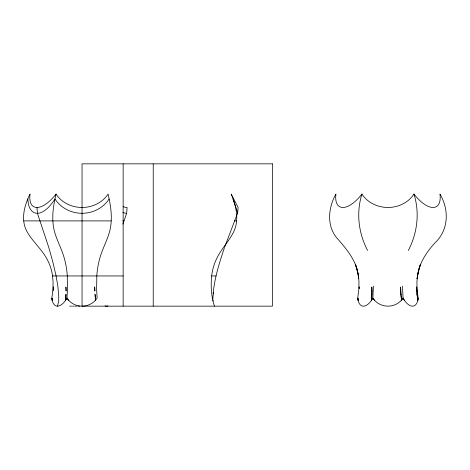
<?xml version="1.0" encoding="UTF-8"?>
<svg xmlns="http://www.w3.org/2000/svg" width="470" height="470" viewBox="0 0 470 470"><rect width="100%" height="100%" fill="white"/><g stroke="black" fill="none" stroke-linecap="round" stroke-linejoin="round"><path stroke-width="0.7" d="M373.421 286.142L372.851 298.103L371.412 300.412M213.028 295.577L212.957 298.456M65.677 300.13L65.947 294.249L65.506 300.412M65.688 300.113L66.946 298.103L67.48 289.538L67.245 275.138A48.598 24.299 90 0 0 64.478 258.899C62.046 249.717 57.328 241.363 54.696 232.256C51.16 219.725 53.092 206.483 56.036 194.051A29.927 26.561 0 0 0 82.044 207.476A29.927 26.561 0 0 0 108.059 194.051C111.002 206.483 112.935 219.725 109.398 232.256C106.766 241.363 102.049 249.717 99.617 258.899A48.598 24.299 90 0 0 96.849 275.138L96.614 289.538L97.149 298.103L95.345 300.412A17.848 17.237 0 0 1 66.946 298.103A17.848 8.619 -72.8 0 1 51.841 298.103L52.91 289.538L53.075 281.918L52.44 275.138A48.598 48.598 0 0 0 46.906 258.899C41.613 249.135 32.935 241.809 27.348 232.256C20.281 220.289 24.252 205.66 30.021 194.051A29.927 13.283 -59.1 0 0 36.989 207.476L37.435 213.304L48.786 247.502L52.863 262.06L55.883 274.926L57.839 286.101L58.727 295.577L58.727 300.953L57.522 306.158M213.157 295.248L213.351 292.393M213.151 293.791C214.502 278.111 219.326 262.983 224.29 248.137M122.852 224.155L126.659 213.304L127.1 207.476A29.927 13.283 59.1 0 1 123.105 206.677M236.757 215.395L237.614 213.304L238.126 207.476L231.152 194.051C236.187 205.919 239.594 220.113 233.472 232.256C228.702 241.686 221.012 249.294 216.535 258.899A48.598 42.089 90 0 0 211.741 275.138C210.619 285.513 211.159 296.194 214.42 306.158M358.111 300.412L357.746 298.103L358.816 289.538L358.98 281.918L358.346 275.138L355.426 264.193L357.118 269.392L358.739 278.728C357.929 263.276 348.064 250.71 338.277 239.571C326.298 227.169 327.943 208.134 335.927 194.051A29.927 13.283 -59.1 0 0 342.9 207.476A29.927 13.283 -59.1 0 0 361.941 194.051A29.927 26.561 0 0 0 387.956 207.476A29.927 26.561 0 0 0 413.964 194.051A29.927 13.283 59.1 0 0 433.011 207.476A29.927 13.283 59.1 0 0 439.979 194.051C449.385 210.014 448.709 230.13 434.721 243.125C425.732 253.048 418.018 265.01 417.166 278.728L418.799 269.392L420.48 264.193L417.56 275.138L416.925 281.918L417.09 289.538L418.159 298.103L417.795 300.412M400.939 294.214L400.581 287.011L400.928 294.185M361.941 194.051C356.031 212.928 358.528 233.126 367.587 250.498M224.507 247.502L236.281 216.564M408.318 250.498C417.378 233.126 419.875 212.928 413.964 194.051M401.251 300.412L403.054 298.103L402.485 286.142M23.723 220.9L111.208 220.9M122.788 220.9L123.98 220.9M234.518 220.9L236.61 220.9M52.493 275.949L123.146 275.949M211.676 275.949L216.077 275.949M69.695 306.158L71.522 306.158M72.48 306.158L74.307 306.158M75.282 306.158L77.086 306.158M78.055 306.158L79.888 306.158M357.746 298.103A17.848 8.619 -72.8 0 0 372.851 298.103L374.655 300.412M66.946 298.103L68.749 300.412M372.851 298.103A17.848 17.237 0 0 0 403.054 298.103L404.494 300.412M51.841 298.103L52.205 300.412M95.58 300.113L95.028 294.249L95.569 300.13M212.992 299.707L213.022 300.953M153.226 163.842L153.226 306.158M123.146 163.842L123.146 306.158M418.159 298.103A17.848 8.619 72.8 0 1 403.054 298.103M233.003 198.98A31.59 0.635 70.1 0 1 237.614 213.304M108.012 305.917A17.848 8.619 72.8 0 1 105.022 305.917M56.036 194.051A29.927 13.283 -59.1 0 1 36.989 207.476M27.889 198.98A31.59 15.393 -67 0 0 37.435 213.304A31.59 14.3 -67.5 0 0 54.967 198.98A31.59 29.692 3.4 0 0 82.044 213.304A31.59 29.692 -3.4 0 0 109.128 198.98M126.659 213.304A31.59 14.3 67.5 0 1 122.788 212.446M53.304 287.011L53.292 290.313L53.304 287.011M359.209 287.011L359.209 288.357L359.209 287.011M416.696 287.011L417.031 294.214L416.696 287.011M371.852 294.249L371.594 300.113L371.852 294.249M371.981 290.948L371.858 294.214L371.84 287.011L371.993 290.942M417.483 275.949L417.166 278.728L417.501 275.949M52.358 298.791L52.158 300.13L52.358 298.785M358.263 298.791L358.064 300.13L358.263 298.785M401.486 300.113L400.934 294.249L401.474 300.13M66.088 290.942L65.935 287.011L66.076 290.948M94.852 290.942L94.676 287.011L94.852 290.942M272.412 163.842L82.044 163.842L82.044 306.158L272.412 306.158L272.412 163.842M417.842 300.113L417.031 294.249L417.842 300.13"/></g></svg>
